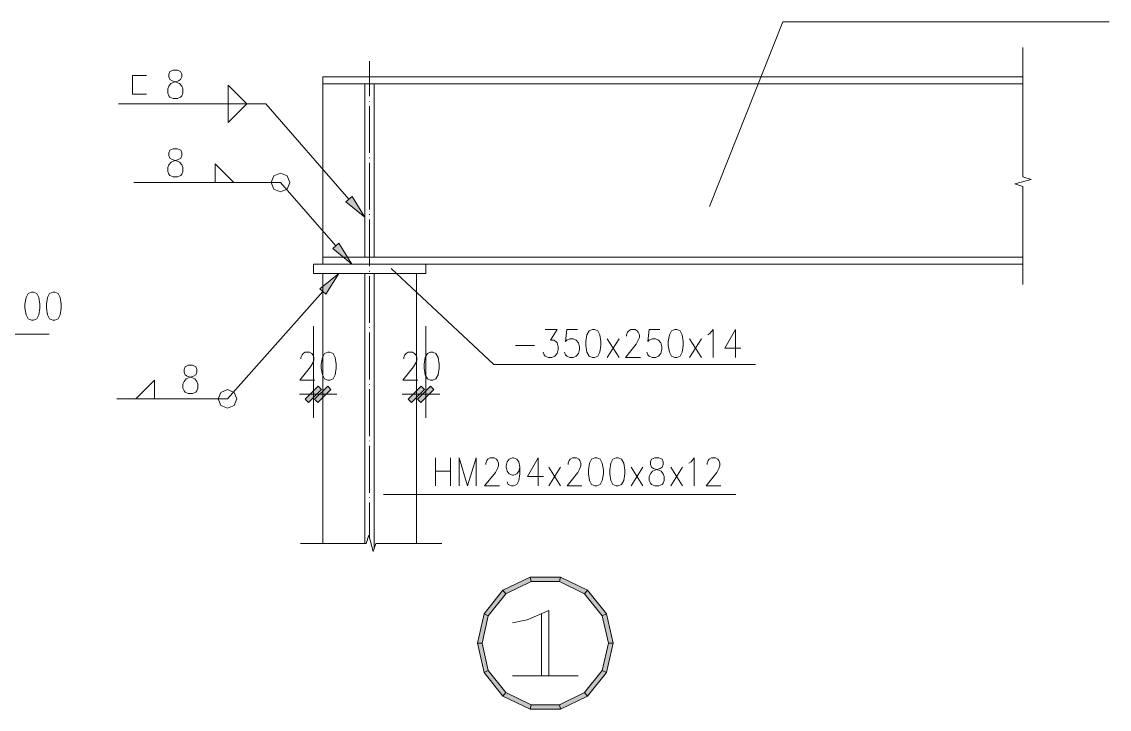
# Model space of a CAD drawing. Header units: millimetres. Extents: x 0 to 586, y 0 to 414.
# Drawn here: x 239.7 to 354.3, y 166.2 to 238.6 of the extents above; entities that cross this region are included whole.
import ezdxf

# ---------------------------------------------------------------- set-up
doc = ezdxf.new("R2010")
doc.units = ezdxf.units.MM

msp = doc.modelspace()

# ---------------------------------------------------------------- hatches: boundary and pattern name
h = msp.add_hatch(color=0)
h.dxf.hatch_style = 2
h.paths.add_polyline_path([(275.861639, 218.044889), (273.868444, 219.67825), (274.506972, 220.235639)])
h = msp.add_hatch(color=0)
h.dxf.hatch_style = 2
h.paths.add_polyline_path([(274.482278, 213.113056), (272.489083, 214.749944), (273.127611, 215.307333)])
h = msp.add_hatch(color=0)
h.dxf.hatch_style = 2
h.paths.add_polyline_path([(273.1135, 212.128806), (271.741194, 209.945111), (271.106194, 210.506028)])
h = msp.add_hatch(color=0)
h.dxf.hatch_style = 2
h.paths.add_polyline_path([(269.924389, 198.522167), (269.575139, 198.871417), (270.958028, 200.250778), (271.30375, 199.905056)])
h = msp.add_hatch(color=0)
h.dxf.hatch_style = 2
h.paths.add_polyline_path([(271.942278, 200.250778), (272.291528, 199.905056), (270.912167, 198.522167), (270.562917, 198.871417)])
h = msp.add_hatch(color=0)
h.dxf.hatch_style = 2
h.paths.add_polyline_path([(280.768778, 198.522167), (280.419528, 198.871417), (281.802417, 200.250778), (282.151667, 199.905056)])
h = msp.add_hatch(color=0)
h.dxf.hatch_style = 2
h.paths.add_polyline_path([(282.786667, 200.250778), (283.135917, 199.905056), (281.756556, 198.522167), (281.407306, 198.871417)])
h = msp.add_hatch(color=0)
h.dxf.hatch_style = 2
h.paths.add_polyline_path([(293.281806, 180.138917), (290.41725, 178.759556), (290.717111, 178.382083), (293.387639, 179.666194)])
h = msp.add_hatch(color=0)
h.dxf.hatch_style = 2
h.paths.add_polyline_path([(296.460333, 180.138917), (293.281806, 180.138917), (293.387639, 179.666194), (296.3545, 179.666194)])
h = msp.add_hatch(color=0)
h.dxf.hatch_style = 2
h.paths.add_polyline_path([(299.324889, 178.759556), (296.460333, 180.138917), (296.3545, 179.666194), (299.0215, 178.382083)])
h = msp.add_hatch(color=0)
h.dxf.hatch_style = 2
h.paths.add_polyline_path([(290.41725, 178.759556), (288.434639, 176.272472), (288.872083, 176.064333), (290.717111, 178.382083)])
h = msp.add_hatch(color=0)
h.dxf.hatch_style = 2
h.paths.add_polyline_path([(301.3075, 176.272472), (299.324889, 178.759556), (299.0215, 178.382083), (300.870056, 176.064333)])
h = msp.add_hatch(color=0)
h.dxf.hatch_style = 2
h.paths.add_polyline_path([(288.434639, 176.272472), (287.729083, 173.175083), (288.212389, 173.175083), (288.872083, 176.064333)])
h = msp.add_hatch(color=0)
h.dxf.hatch_style = 2
h.paths.add_polyline_path([(302.013056, 173.175083), (301.3075, 176.272472), (300.870056, 176.064333), (301.52975, 173.175083)])
h = msp.add_hatch(color=0)
h.dxf.hatch_style = 2
h.paths.add_polyline_path([(287.729083, 173.175083), (288.434639, 170.074167), (288.872083, 170.282306), (288.212389, 173.175083)])
h = msp.add_hatch(color=0)
h.dxf.hatch_style = 2
h.paths.add_polyline_path([(301.3075, 170.074167), (302.013056, 173.175083), (301.52975, 173.175083), (300.870056, 170.282306)])
h = msp.add_hatch(color=0)
h.dxf.hatch_style = 2
h.paths.add_polyline_path([(288.434639, 170.074167), (290.41725, 167.590611), (290.717111, 167.968083), (288.872083, 170.282306)])
h = msp.add_hatch(color=0)
h.dxf.hatch_style = 2
h.paths.add_polyline_path([(299.324889, 167.590611), (301.3075, 170.074167), (300.870056, 170.282306), (299.0215, 167.968083)])
h = msp.add_hatch(color=0)
h.dxf.hatch_style = 2
h.paths.add_polyline_path([(290.41725, 167.590611), (293.281806, 166.21125), (293.387639, 166.680444), (290.717111, 167.968083)])
h = msp.add_hatch(color=0)
h.dxf.hatch_style = 2
h.paths.add_polyline_path([(296.460333, 166.21125), (299.324889, 167.590611), (299.0215, 167.968083), (296.3545, 166.680444)])
h = msp.add_hatch(color=0)
h.dxf.hatch_style = 2
h.paths.add_polyline_path([(293.281806, 166.21125), (296.460333, 166.21125), (296.3545, 166.680444), (293.387639, 166.680444)])

# ---------------------------------------------------------------- linework, layer by layer
at = {"color": 0, "lineweight": 0}
for points in [[(312.166, 219.17025), (319.913, 238.636528)], [(319.913, 238.636528), (354.301778, 238.636528)], [(345.207167, 235.93425), (345.207167, 222.317028)], [(276.355528, 234.484333), (276.355528, 230.780167)], [(252.864056, 232.967389), (251.385917, 232.967389)], [(251.385917, 232.967389), (251.385917, 230.995361)], [(271.427222, 232.833333), (345.207167, 232.833333)], [(271.427222, 232.833333), (271.427222, 213.113056)], [(261.450667, 231.951389), (263.422694, 229.979361)], [(261.450667, 228.010861), (261.450667, 231.951389)], [(271.427222, 232.0925), (345.207167, 232.0925)], [(275.861639, 213.853889), (275.861639, 232.0925)], [(276.849417, 213.853889), (276.849417, 232.0925)], [(252.864056, 230.995361), (251.385917, 230.995361)], [(265.415889, 229.979361), (249.900722, 229.979361)], [(261.450667, 228.010861), (263.422694, 229.979361)], [(274.189472, 219.956944), (265.415889, 229.979361)], [(276.355528, 230.286278), (276.355528, 230.236889)], [(276.355528, 229.743), (276.355528, 224.814694)], [(260.071306, 221.703194), (260.071306, 223.675222)], [(260.071306, 223.675222), (262.039806, 221.703194)], [(276.355528, 224.320806), (276.355528, 224.271417)], [(276.355528, 223.781056), (276.355528, 218.849222)], [(345.207167, 222.317028), (346.067944, 222.034806)], [(272.806583, 215.028639), (266.964583, 221.703194), (251.527028, 221.703194)], [(346.067944, 222.034806), (344.342861, 221.572667)], [(344.342861, 221.572667), (345.207167, 221.290444)], [(345.207167, 221.290444), (345.207167, 210.971694)], [(276.355528, 218.355333), (276.355528, 218.305944)], [(276.355528, 217.815583), (276.355528, 212.88375)], [(345.207167, 213.853889), (271.427222, 213.853889)], [(270.439444, 213.113056), (271.427222, 213.113056)], [(270.439444, 212.128806), (270.439444, 213.113056)], [(282.271611, 212.128806), (270.439444, 212.128806)], [(345.207167, 213.113056), (271.427222, 213.113056)], [(271.427222, 212.128806), (271.427222, 183.684333)], [(275.861639, 212.128806), (275.861639, 183.684333)], [(276.355528, 212.393389), (276.355528, 212.344)], [(276.849417, 212.128806), (276.849417, 183.126944)], [(278.627417, 212.62975), (289.461222, 202.526194)], [(281.287361, 212.128806), (281.287361, 183.684333)], [(282.271611, 212.128806), (282.271611, 213.113056)], [(276.355528, 211.850111), (276.355528, 206.921806)], [(271.423694, 210.223806), (261.380111, 198.896111), (249.727861, 198.896111)], [(270.439444, 206.561972), (270.439444, 196.924083)], [(271.427222, 206.561972), (271.427222, 196.924083)], [(276.355528, 206.427917), (276.355528, 206.378528)], [(281.287361, 206.561972), (281.287361, 196.924083)], [(282.271611, 206.561972), (282.271611, 196.924083)], [(232.748667, 205.70825), (242.608806, 205.70825)], [(276.355528, 205.884639), (276.355528, 200.956333)], [(294.876361, 206.219778), (296.114611, 206.219778), (295.437278, 205.094417), (295.775944, 205.094417), (296.001722, 204.953306), (296.114611, 204.812194), (296.2275, 204.388861), (296.2275, 204.110167), (296.114611, 203.686833), (295.888833, 203.404611), (295.550167, 203.2635), (295.2115, 203.2635), (294.876361, 203.404611), (294.763472, 203.545722), (294.650583, 203.827944)], [(298.255972, 206.219778), (297.127083, 206.219778), (297.014194, 204.953306), (297.127083, 205.094417), (297.46575, 205.235528), (297.804417, 205.235528), (298.143083, 205.094417), (298.368861, 204.812194), (298.48175, 204.388861), (298.48175, 204.110167), (298.368861, 203.686833), (298.143083, 203.404611), (297.804417, 203.2635), (297.46575, 203.2635), (297.127083, 203.404611), (297.014194, 203.545722), (296.901306, 203.827944)], [(301.409806, 203.2635), (302.648056, 205.235528)], [(302.648056, 203.2635), (301.409806, 205.235528)], [(303.438278, 205.51775), (303.438278, 205.658861), (303.551167, 205.941083), (303.664056, 206.082194), (303.889833, 206.219778), (304.337861, 206.219778), (304.563639, 206.082194), (304.676528, 205.941083), (304.789417, 205.658861), (304.789417, 205.376639), (304.676528, 205.094417), (304.45075, 204.671083), (303.325389, 203.2635), (304.902306, 203.2635)], [(306.930778, 206.219778), (305.805417, 206.219778), (305.692528, 204.953306), (305.805417, 205.094417), (306.144083, 205.235528), (306.479222, 205.235528), (306.817889, 205.094417), (307.043667, 204.812194), (307.156556, 204.388861), (307.156556, 204.110167), (307.043667, 203.686833), (306.817889, 203.404611), (306.479222, 203.2635), (306.144083, 203.2635), (305.805417, 203.404611), (305.692528, 203.545722), (305.579639, 203.827944)], [(310.084611, 203.2635), (311.326389, 205.235528)], [(311.326389, 203.2635), (310.084611, 205.235528)], [(312.000194, 205.658861), (312.225972, 205.799972), (312.564639, 206.219778), (312.564639, 203.2635)], [(314.931778, 206.219778), (313.802889, 204.251278), (315.496222, 204.251278)], [(314.931778, 206.219778), (314.931778, 203.2635)], [(291.719, 204.529972), (293.747472, 204.529972)], [(269.130639, 203.118861), (269.130639, 203.259972), (269.243528, 203.542194), (269.356417, 203.683306), (269.582194, 203.824417), (270.03375, 203.824417), (270.256, 203.683306), (270.368889, 203.542194), (270.481778, 203.259972), (270.481778, 202.97775), (270.368889, 202.699056), (270.143111, 202.275722), (269.01775, 200.868139), (270.594667, 200.868139)], [(279.975028, 203.118861), (279.975028, 203.259972), (280.087917, 203.542194), (280.200806, 203.683306), (280.426583, 203.824417), (280.878139, 203.824417), (281.103917, 203.683306), (281.216806, 203.542194), (281.329694, 203.259972), (281.329694, 202.97775), (281.216806, 202.699056), (280.991028, 202.275722), (279.862139, 200.868139), (281.439056, 200.868139)], [(289.461222, 202.526194), (317.030806, 202.526194)], [(253.693083, 200.868139), (251.724583, 198.896111)], [(253.693083, 198.896111), (253.693083, 200.868139)], [(276.355528, 200.462444), (276.355528, 200.413056)], [(276.355528, 199.919167), (276.355528, 194.990861)], [(268.961306, 199.386472), (271.921111, 199.386472)], [(272.905361, 199.386472), (269.949083, 199.386472)], [(270.432389, 199.386472), (270.421806, 199.386472)], [(270.439444, 199.386472), (271.427222, 199.386472)], [(279.805694, 199.386472), (282.7655, 199.386472)], [(283.74975, 199.386472), (280.793472, 199.386472)], [(281.276778, 199.386472), (281.266194, 199.386472)], [(281.287361, 199.386472), (282.271611, 199.386472)], [(282.282194, 199.386472), (282.292778, 199.386472)], [(276.355528, 194.496972), (276.355528, 194.447583)], [(276.355528, 193.957222), (276.355528, 189.025389)], [(283.301722, 189.752111), (283.301722, 192.708389)], [(284.878639, 192.708389), (284.878639, 189.752111)], [(285.78175, 189.752111), (285.78175, 192.708389), (286.681333, 189.752111), (287.584444, 192.708389), (287.584444, 189.752111)], [(288.596917, 192.006361), (288.596917, 192.147472), (288.709806, 192.429694), (288.822694, 192.570806), (289.048472, 192.708389), (289.500028, 192.708389), (289.725806, 192.570806), (289.838694, 192.429694), (289.951583, 192.147472), (289.951583, 191.86525), (289.838694, 191.583028), (289.612917, 191.159694), (288.484028, 189.752111), (290.064472, 189.752111)], [(292.202306, 191.724139), (292.092944, 191.300806), (291.867167, 191.018583), (291.5285, 190.877472), (291.415611, 190.877472), (291.076944, 191.018583), (290.851167, 191.300806), (290.738278, 191.724139), (290.738278, 191.86525), (290.851167, 192.288583), (291.076944, 192.570806), (291.415611, 192.708389), (291.5285, 192.708389), (291.867167, 192.570806), (292.092944, 192.288583), (292.202306, 191.724139), (292.202306, 191.018583), (292.092944, 190.316556), (291.867167, 189.893222), (291.5285, 189.752111), (291.302722, 189.752111), (290.964056, 189.893222), (290.851167, 190.175444)], [(294.117889, 192.708389), (292.992528, 190.739889), (294.682333, 190.739889)], [(294.117889, 192.708389), (294.117889, 189.752111)], [(297.27525, 192.006361), (297.27525, 192.147472), (297.388139, 192.429694), (297.501028, 192.570806), (297.726806, 192.708389), (298.174833, 192.708389), (298.400611, 192.570806), (298.5135, 192.429694), (298.626389, 192.147472), (298.626389, 191.86525), (298.5135, 191.583028), (298.287722, 191.159694), (297.162361, 189.752111), (298.739278, 189.752111)], [(310.007, 192.147472), (310.232778, 192.288583), (310.571444, 192.708389), (310.571444, 189.752111)], [(311.922583, 192.006361), (311.922583, 192.147472), (312.035472, 192.429694), (312.148361, 192.570806), (312.374139, 192.708389), (312.822167, 192.708389), (313.047944, 192.570806), (313.160833, 192.429694), (313.273722, 192.147472), (313.273722, 191.86525), (313.160833, 191.583028), (312.935056, 191.159694), (311.809694, 189.752111), (313.386611, 189.752111)], [(295.246778, 189.752111), (296.485028, 191.724139)], [(296.485028, 189.752111), (295.246778, 191.724139)], [(303.921583, 189.752111), (305.163361, 191.724139)], [(305.163361, 189.752111), (303.921583, 191.724139)], [(308.091417, 189.752111), (309.329667, 191.724139)], [(309.329667, 189.752111), (308.091417, 191.724139)], [(283.301722, 191.300806), (284.878639, 191.300806)], [(276.355528, 188.5315), (276.355528, 188.482111)], [(276.355528, 187.99175), (276.355528, 184.284056)], [(277.826611, 188.824306), (314.963528, 188.824306)], [(276.006278, 183.684333), (276.284972, 184.548639)], [(276.284972, 184.548639), (276.750639, 182.823556)], [(269.067139, 183.684333), (276.006278, 183.684333)], [(276.750639, 182.823556), (277.029333, 183.684333)], [(277.029333, 183.684333), (283.968472, 183.684333)], [(291.419139, 175.309389), (292.953722, 175.637472), (295.253833, 176.62525), (295.253833, 169.721389)], [(294.488306, 176.297167), (294.488306, 169.721389)], [(291.419139, 169.721389), (298.323, 169.721389)]]:
    msp.add_lwpolyline(points, dxfattribs=at)
for points in [[(255.654528, 233.524778), (255.319389, 233.383667), (255.2065, 233.101444), (255.2065, 232.819222), (255.319389, 232.540528), (255.545167, 232.399417), (255.993194, 232.258306), (256.331861, 232.117194), (256.557639, 231.834972), (256.670528, 231.55275), (256.670528, 231.129417), (256.557639, 230.847194), (256.44475, 230.709611), (256.106083, 230.5685), (255.654528, 230.5685), (255.319389, 230.709611), (255.2065, 230.847194), (255.093611, 231.129417), (255.093611, 231.55275), (255.2065, 231.834972), (255.432278, 232.117194), (255.767417, 232.258306), (256.218972, 232.399417), (256.44475, 232.540528), (256.557639, 232.819222), (256.557639, 233.101444), (256.44475, 233.383667), (256.106083, 233.524778)], [(255.661583, 225.248611), (255.326444, 225.1075), (255.213556, 224.825278), (255.213556, 224.543056), (255.326444, 224.260833), (255.552222, 224.12325), (256.00025, 223.982139), (256.338917, 223.841028), (256.564694, 223.558806), (256.677583, 223.276583), (256.677583, 222.85325), (256.564694, 222.571028), (256.451806, 222.429917), (256.113139, 222.292333), (255.661583, 222.292333), (255.326444, 222.429917), (255.213556, 222.571028), (255.100667, 222.85325), (255.100667, 223.276583), (255.213556, 223.558806), (255.439333, 223.841028), (255.774472, 223.982139), (256.226028, 224.12325), (256.451806, 224.260833), (256.564694, 224.543056), (256.564694, 224.825278), (256.451806, 225.1075), (256.113139, 225.248611)], [(265.980333, 221.703194), (266.269611, 222.401694), (266.964583, 222.690972), (267.663083, 222.401694), (267.952361, 221.703194), (267.663083, 221.008222), (266.964583, 220.718944), (266.269611, 221.008222)], [(275.861639, 218.044889), (273.868444, 219.67825), (274.506972, 220.235639)], [(274.482278, 213.113056), (272.489083, 214.749944), (273.127611, 215.307333)], [(273.1135, 212.128806), (271.741194, 209.945111), (271.106194, 210.506028)], [(240.721444, 210.146194), (240.382778, 210.005083), (240.157, 209.58175), (240.044111, 208.876194), (240.044111, 208.456389), (240.157, 207.750833), (240.382778, 207.3275), (240.721444, 207.186389), (240.947222, 207.186389), (241.282361, 207.3275), (241.508139, 207.750833), (241.621028, 208.456389), (241.621028, 208.876194), (241.508139, 209.58175), (241.282361, 210.005083), (240.947222, 210.146194)], [(242.972167, 210.146194), (242.637028, 210.005083), (242.41125, 209.58175), (242.298361, 208.876194), (242.298361, 208.456389), (242.41125, 207.750833), (242.637028, 207.3275), (242.972167, 207.186389), (243.197944, 207.186389), (243.536611, 207.3275), (243.762389, 207.750833), (243.875278, 208.456389), (243.875278, 208.876194), (243.762389, 209.58175), (243.536611, 210.005083), (243.197944, 210.146194)], [(299.832889, 206.219778), (299.494222, 206.082194), (299.268444, 205.658861), (299.155556, 204.953306), (299.155556, 204.529972), (299.268444, 203.827944), (299.494222, 203.404611), (299.832889, 203.2635), (300.058667, 203.2635), (300.397333, 203.404611), (300.619583, 203.827944), (300.732472, 204.529972), (300.732472, 204.953306), (300.619583, 205.658861), (300.397333, 206.082194), (300.058667, 206.219778)], [(308.507694, 206.219778), (308.169028, 206.082194), (307.946778, 205.658861), (307.833889, 204.953306), (307.833889, 204.529972), (307.946778, 203.827944), (308.169028, 203.404611), (308.507694, 203.2635), (308.733472, 203.2635), (309.072139, 203.404611), (309.297917, 203.827944), (309.410806, 204.529972), (309.410806, 204.953306), (309.297917, 205.658861), (309.072139, 206.082194), (308.733472, 206.219778)], [(271.949333, 203.824417), (271.610667, 203.683306), (271.384889, 203.259972), (271.272, 202.557944), (271.272, 202.134611), (271.384889, 201.429056), (271.610667, 201.00925), (271.949333, 200.868139), (272.171583, 200.868139), (272.51025, 201.00925), (272.736028, 201.429056), (272.848917, 202.134611), (272.848917, 202.557944), (272.736028, 203.259972), (272.51025, 203.683306), (272.171583, 203.824417)], [(282.793722, 203.824417), (282.455056, 203.683306), (282.229278, 203.259972), (282.116389, 202.557944), (282.116389, 202.134611), (282.229278, 201.429056), (282.455056, 201.00925), (282.793722, 200.868139), (283.0195, 200.868139), (283.354639, 201.00925), (283.580417, 201.429056), (283.693306, 202.134611), (283.693306, 202.557944), (283.580417, 203.259972), (283.354639, 203.683306), (283.0195, 203.824417)], [(257.704167, 202.441528), (258.042833, 202.300417), (258.155722, 202.018194), (258.155722, 201.735972), (258.042833, 201.45375), (257.817056, 201.312639), (257.3655, 201.171528), (257.030361, 201.030417), (256.804583, 200.748194), (256.691694, 200.4695), (256.691694, 200.046167), (256.804583, 199.763944), (256.917472, 199.622833), (257.252611, 199.481722), (257.704167, 199.481722), (258.042833, 199.622833), (258.155722, 199.763944), (258.268611, 200.046167), (258.268611, 200.4695), (258.155722, 200.748194), (257.929944, 201.030417), (257.591278, 201.171528), (257.139722, 201.312639), (256.917472, 201.45375), (256.804583, 201.735972), (256.804583, 202.018194), (256.917472, 202.300417), (257.252611, 202.441528)], [(260.392333, 198.896111), (260.681611, 199.594611), (261.380111, 199.883889), (262.075083, 199.594611), (262.364361, 198.896111), (262.075083, 198.197611), (261.380111, 197.911861), (260.681611, 198.197611)], [(269.924389, 198.522167), (269.575139, 198.871417), (270.958028, 200.250778), (271.30375, 199.905056)], [(271.942278, 200.250778), (272.291528, 199.905056), (270.912167, 198.522167), (270.562917, 198.871417)], [(280.768778, 198.522167), (280.419528, 198.871417), (281.802417, 200.250778), (282.151667, 199.905056)], [(282.786667, 200.250778), (283.135917, 199.905056), (281.756556, 198.522167), (281.407306, 198.871417)], [(300.090417, 192.708389), (299.75175, 192.570806), (299.5295, 192.147472), (299.416611, 191.441917), (299.416611, 191.018583), (299.5295, 190.316556), (299.75175, 189.893222), (300.090417, 189.752111), (300.316194, 189.752111), (300.654861, 189.893222), (300.880639, 190.316556), (300.993528, 191.018583), (300.993528, 191.441917), (300.880639, 192.147472), (300.654861, 192.570806), (300.316194, 192.708389)], [(302.344667, 192.708389), (302.006, 192.570806), (301.780222, 192.147472), (301.667333, 191.441917), (301.667333, 191.018583), (301.780222, 190.316556), (302.006, 189.893222), (302.344667, 189.752111), (302.570444, 189.752111), (302.909111, 189.893222), (303.134889, 190.316556), (303.247778, 191.018583), (303.247778, 191.441917), (303.134889, 192.147472), (302.909111, 192.570806), (302.570444, 192.708389)], [(306.401611, 192.708389), (306.062944, 192.570806), (305.950056, 192.288583), (305.950056, 192.006361), (306.062944, 191.724139), (306.288722, 191.583028), (306.740278, 191.441917), (307.078944, 191.300806), (307.301194, 191.018583), (307.414083, 190.739889), (307.414083, 190.316556), (307.301194, 190.034333), (307.188306, 189.893222), (306.853167, 189.752111), (306.401611, 189.752111), (306.062944, 189.893222), (305.950056, 190.034333), (305.837167, 190.316556), (305.837167, 190.739889), (305.950056, 191.018583), (306.175833, 191.300806), (306.5145, 191.441917), (306.966056, 191.583028), (307.188306, 191.724139), (307.301194, 192.006361), (307.301194, 192.288583), (307.188306, 192.570806), (306.853167, 192.708389)], [(293.281806, 180.138917), (290.41725, 178.759556), (290.717111, 178.382083), (293.387639, 179.666194)], [(296.460333, 180.138917), (293.281806, 180.138917), (293.387639, 179.666194), (296.3545, 179.666194)], [(299.324889, 178.759556), (296.460333, 180.138917), (296.3545, 179.666194), (299.0215, 178.382083)], [(290.41725, 178.759556), (288.434639, 176.272472), (288.872083, 176.064333), (290.717111, 178.382083)], [(301.3075, 176.272472), (299.324889, 178.759556), (299.0215, 178.382083), (300.870056, 176.064333)], [(288.434639, 176.272472), (287.729083, 173.175083), (288.212389, 173.175083), (288.872083, 176.064333)], [(302.013056, 173.175083), (301.3075, 176.272472), (300.870056, 176.064333), (301.52975, 173.175083)], [(287.729083, 173.175083), (288.434639, 170.074167), (288.872083, 170.282306), (288.212389, 173.175083)], [(301.3075, 170.074167), (302.013056, 173.175083), (301.52975, 173.175083), (300.870056, 170.282306)], [(288.434639, 170.074167), (290.41725, 167.590611), (290.717111, 167.968083), (288.872083, 170.282306)], [(299.324889, 167.590611), (301.3075, 170.074167), (300.870056, 170.282306), (299.0215, 167.968083)], [(290.41725, 167.590611), (293.281806, 166.21125), (293.387639, 166.680444), (290.717111, 167.968083)], [(296.460333, 166.21125), (299.324889, 167.590611), (299.0215, 167.968083), (296.3545, 166.680444)], [(293.281806, 166.21125), (296.460333, 166.21125), (296.3545, 166.680444), (293.387639, 166.680444)]]:
    msp.add_lwpolyline(points, close=True, dxfattribs=at)

doc.saveas('drawing.dxf')
